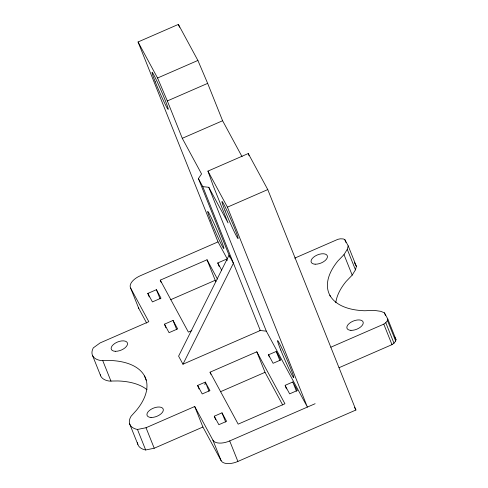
<?xml version="1.0" encoding="UTF-8"?>
<svg xmlns="http://www.w3.org/2000/svg" width="488" height="488" viewBox="0 0 488 488"><rect width="100%" height="100%" fill="white"/><g stroke="black" fill="none" stroke-linecap="round" stroke-linejoin="round"><path stroke-width="0.73" d="M204.881 384.684L205.356 382.098L197.634 385.465L199.049 388.997M330.858 347.2L383.788 324.142L385.782 322.702L387.478 320.549L387.801 319.054L384.44 312.845L380.817 311.338L374.168 310.374L364.75 310.752A76.146 38.991 -21.8 0 1 337.842 261.025L343.997 254.62L347.267 249.331L348.188 245.848L344.827 239.632L343.314 238.937L340.38 238.803L337.891 239.321L294.715 258.134M339.062 367.702L391.986 344.644L393.981 343.21L395.676 341.057L396.006 339.563L387.801 319.054M335.799 302.676A76.146 38.991 -21.8 0 1 346.041 281.527L352.196 275.122L355.465 269.834L356.392 266.35L348.188 245.848M182.963 364.207L233.416 263.239L229.055 255.181L178.602 356.149L182.963 364.207L260.317 330.504L266.326 331.163L307.403 407.077L227.439 207.156L207.937 171.105L248.258 153.537L267.766 189.588L355.929 410.011L237.894 461.441A14.457 7.405 -21.8 0 1 221.119 460.66L202.916 427.024L194.712 406.516L146.028 427.732L137.47 429.47A24.278 12.432 -21.8 0 1 131.077 416.24L136.53 410.188A76.146 38.991 -21.8 0 0 109.623 360.455L100.949 360.559A24.278 12.432 -21.8 0 1 93.312 347.871L100.125 342.911L148.816 321.702L130.613 288.06A14.457 7.405 -21.8 0 1 140.312 275.75L218.02 241.889L227.39 259.207M229.897 257.286L198.415 178.577L201.556 173.935L182.28 138.311L167.329 100.943L157.563 78.019L138.055 41.968L178.382 24.4L197.89 60.451L207.656 83.375L222.601 120.743L242.072 156.715M157.563 78.019L197.89 60.451M167.329 100.943L207.656 83.375M182.28 138.311L222.601 120.743M227.439 207.156L267.766 189.588M161.113 282.277L160.265 280.155L207.028 259.781L217.477 279.099M147.833 293.434L156.416 289.695L161.003 298.174L152.427 301.913L147.833 293.434L149.249 296.966M219.173 266.503L217.764 262.965L226.34 259.226L227.048 260.531M170.562 299.748L215.226 280.289L215.946 281.619M164.474 324.178L173.051 320.439L177.644 328.924L169.061 332.663L164.474 324.178L165.889 327.716M191.869 330.59L188.38 332.108L160.265 280.155M210.066 372.185L256.822 351.811L284.937 403.765L238.174 424.139L210.066 372.185L210.914 374.308M268.516 354.806L276.238 351.445L280.832 359.924L273.109 363.292L268.516 354.806L269.364 356.929M220.356 391.779L265.027 372.314L282.686 404.955M214.269 416.209L221.991 412.848L226.584 421.327L218.862 424.694L214.269 416.209L215.684 419.747M292.776 382.006L285.053 385.368L289.646 393.853L297.369 390.485L292.776 382.006L296.454 391.199M137.531 442.628A24.278 12.432 -21.8 0 0 145.668 449.979L154.226 448.234L202.916 427.024M194.712 406.516L212.914 440.158A14.457 7.405 -21.8 0 0 229.696 440.932L315.126 403.71M100.321 374.747A24.278 12.432 -21.8 0 0 109.147 381.061L117.822 380.957A76.146 38.991 -21.8 0 1 147.034 389.741M198.415 178.577L202.776 186.636L208.785 187.294L228.061 222.918L213.116 185.55L207.937 171.105M259.793 330.364L260.317 330.504L202.776 186.636M354.373 262.623L356.392 266.35M394.658 337.074L396.006 339.563M354.483 407.334L355.929 410.011M217.764 262.965L221.644 270.145M197.634 385.465L202.221 393.944L209.944 390.577L205.356 382.098L208.986 391.181M130.613 288.06L138.818 308.562L146.668 323.074M384.44 312.845L385.569 315.669M387.478 320.549L395.676 341.057M385.782 322.702L393.981 343.21M383.788 324.142L391.986 344.644M344.827 239.632L345.955 242.463M347.267 249.331L355.465 269.834M343.997 254.62L352.196 275.122M329.851 295.234L330.413 296.649M178.382 24.4L179.511 27.224M276.238 351.445L279.917 360.632M208.785 187.294L266.326 331.163M285.34 386.075L286.468 388.905M226.34 259.226L226.908 260.641M138.055 41.968L218.02 241.889M256.822 351.811L265.027 372.314M207.028 259.781L215.226 280.289M221.991 412.848L225.669 422.035M229.696 440.932L237.894 461.441M173.051 320.439L176.729 329.632M156.416 289.695L160.094 298.888M212.914 440.158L221.119 460.66M144.527 375.98L146.223 380.219M146.028 427.732L154.226 448.234M137.47 429.47L145.668 449.979M129.643 423.865L137.842 444.367M102.791 360.73L110.996 381.238M92.476 355.349L100.681 375.858M248.258 153.537L249.002 155.599M138.818 308.562A14.457 7.405 -21.8 0 1 138.464 307.66M115.223 351.293A8.668 4.441 -21.8 0 0 127.545 343.753A8.668 4.441 -21.8 0 0 115.229 343.18A8.668 4.441 -21.8 0 0 115.223 351.293M280.752 350.03A20.148 1.025 66.5 0 0 293.721 377.62A20.148 1.025 66.5 0 0 282.589 349.792A20.148 1.025 66.5 0 0 280.752 350.03M155.221 81.752A20.148 1.025 66.5 0 0 168.189 109.343A20.148 1.025 66.5 0 0 157.057 81.514A20.148 1.025 66.5 0 0 155.221 81.752M350.933 330.352A8.668 4.441 -21.8 0 0 363.255 322.812A8.668 4.441 -21.8 0 0 350.939 322.239A8.668 4.441 -21.8 0 0 350.933 330.352M225.114 210.92A20.148 1.025 66.5 0 0 238.083 238.51A20.148 1.025 66.5 0 0 226.951 210.682A20.148 1.025 66.5 0 0 225.114 210.92M210.877 220.893A20.148 1.025 66.5 0 0 223.846 248.484A20.148 1.025 66.5 0 0 212.713 220.649A20.148 1.025 66.5 0 0 210.877 220.893M315.132 264.197A8.668 4.441 -21.8 0 0 327.46 256.651A8.668 4.441 -21.8 0 0 315.138 256.084A8.668 4.441 -21.8 0 0 315.132 264.197M151.018 417.454A8.668 4.441 -21.8 0 0 163.346 409.908A8.668 4.441 -21.8 0 0 151.024 409.34A8.668 4.441 -21.8 0 0 151.018 417.454"/></g></svg>
